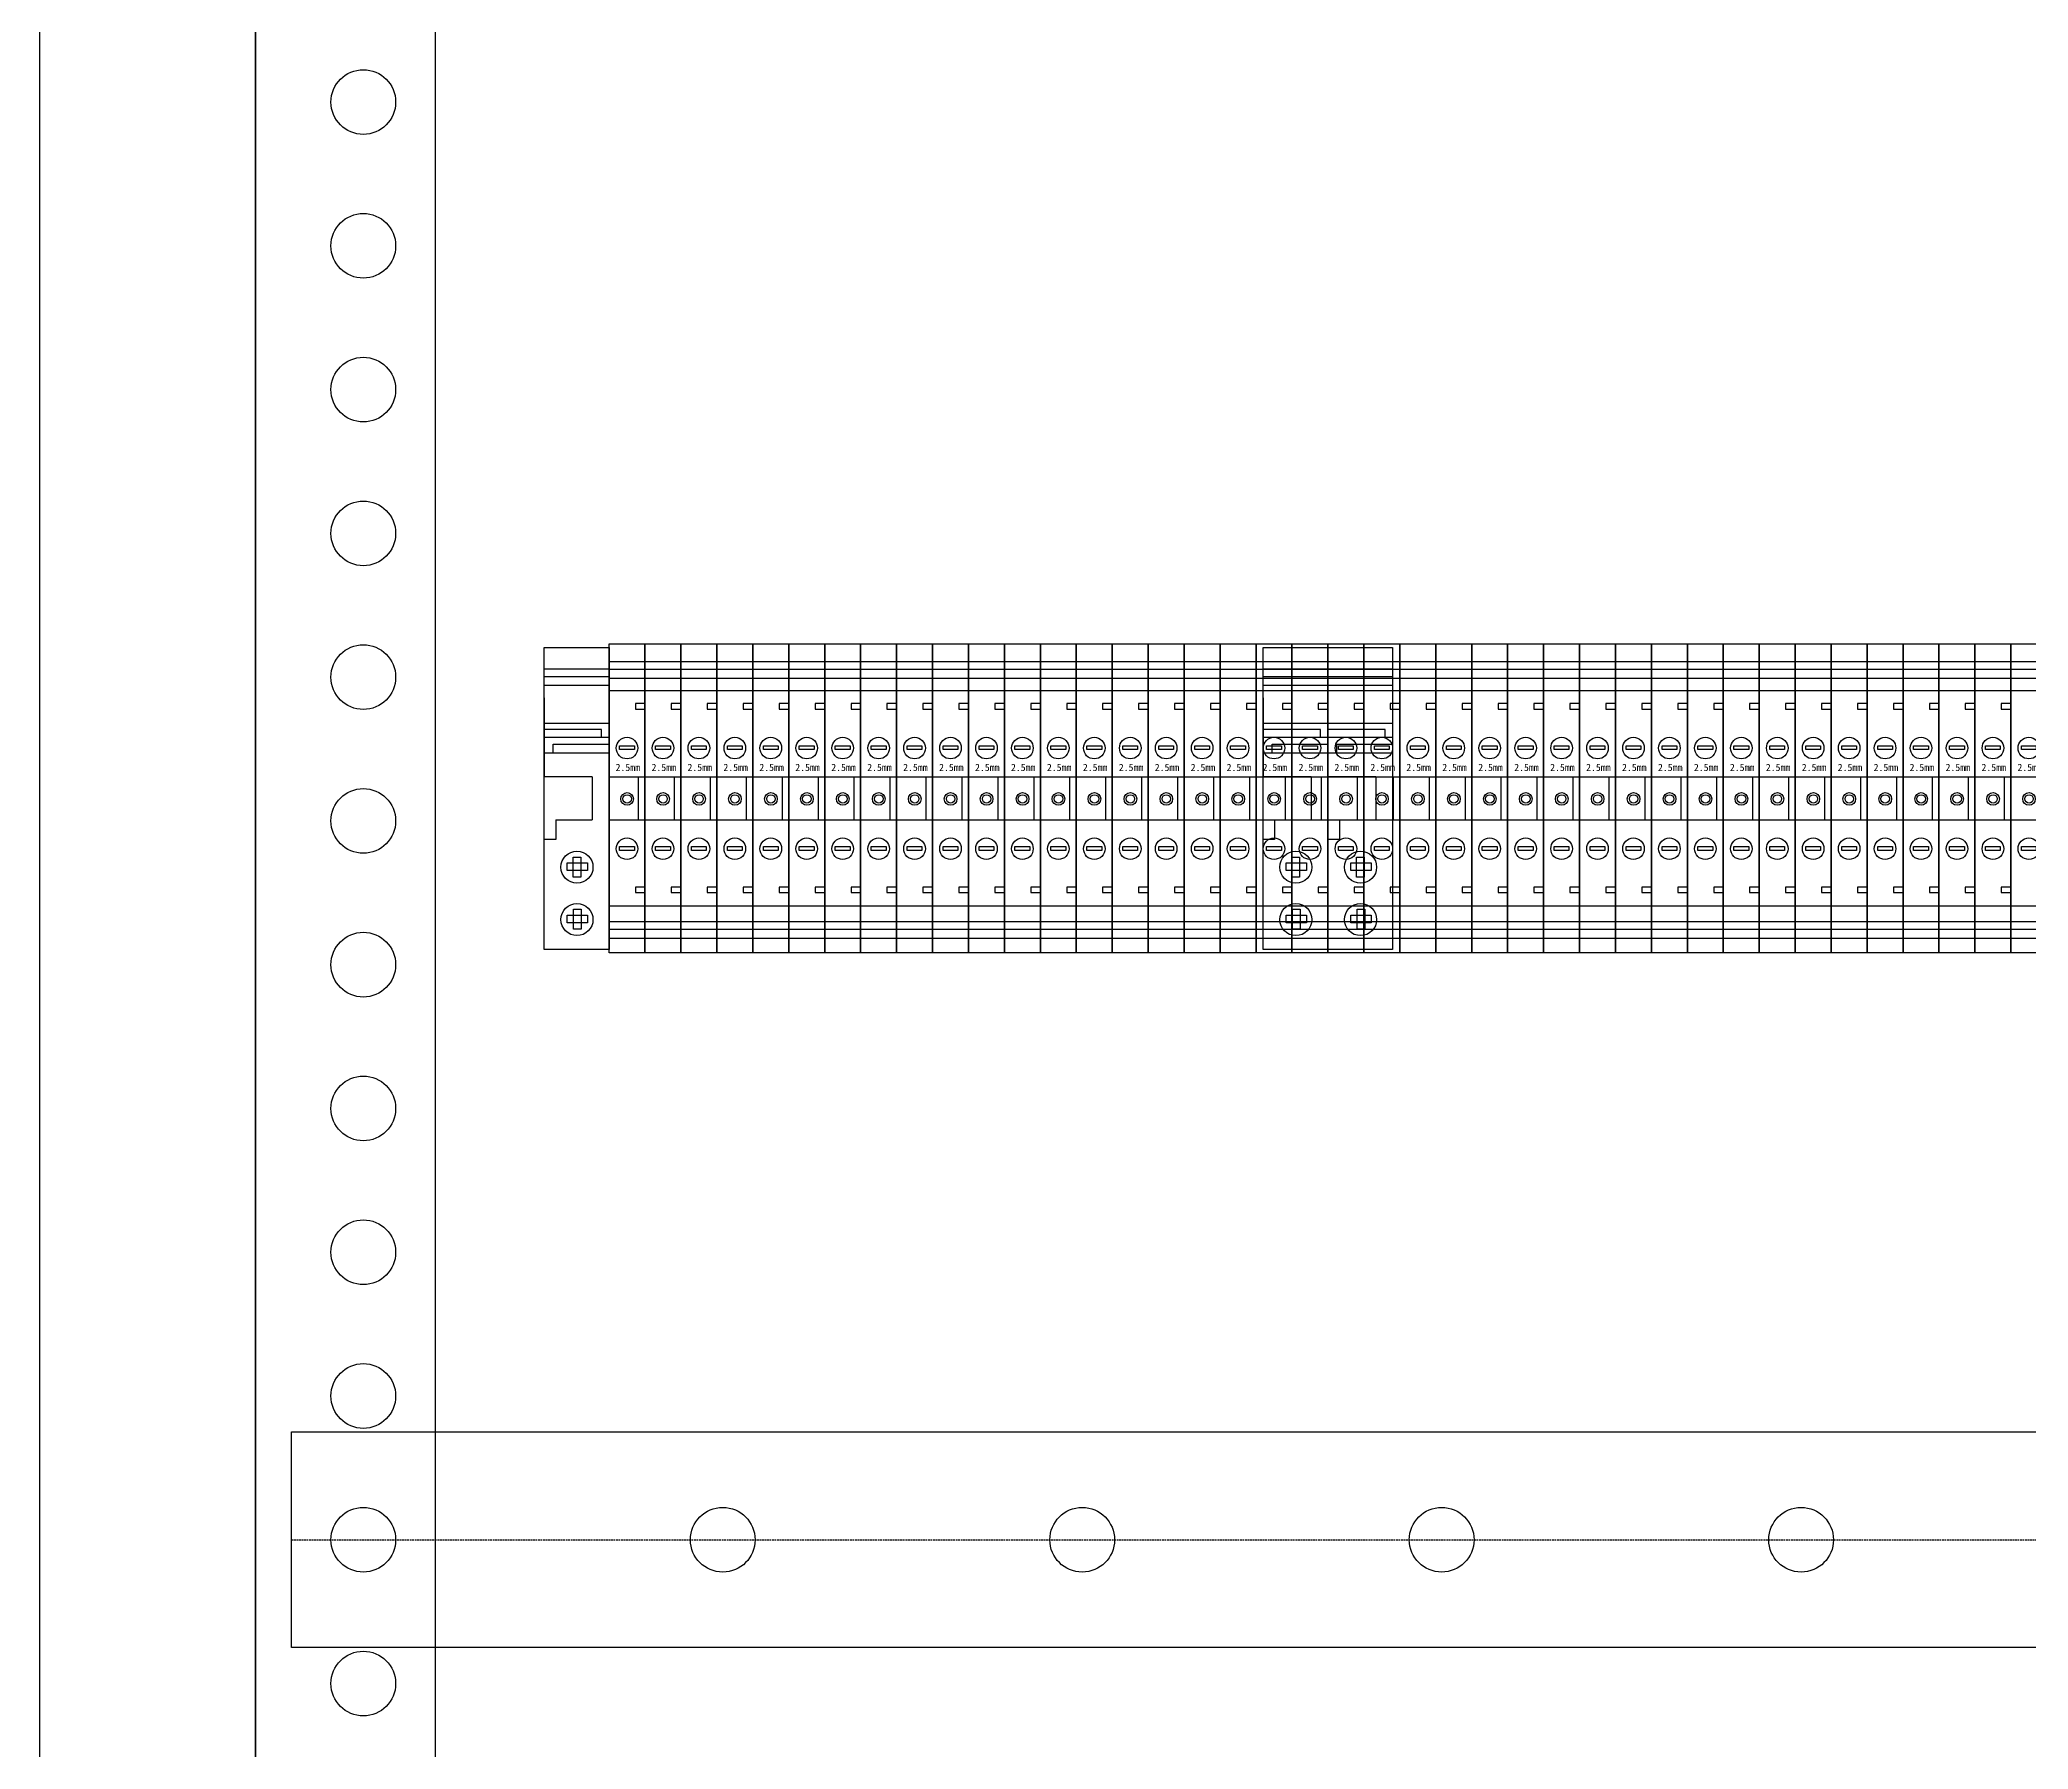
# Model space of a CAD drawing. Extents: x 1670963 to 1671827, y 397778 to 399778.
# Drawn here: x 1671027.1 to 1671303.7, y 398004 to 398241.8 of the extents above; entities that cross this region are included whole.
import ezdxf

# ---------------------------------------------------------------- set-up
doc = ezdxf.new("R2010")
doc.units = 0
doc.header["$MEASUREMENT"] = 0
doc.linetypes.add('LYJS-XX', pattern=[0.35, 0.25, -0.1])
for name, color, linetype in [('LY-JS-BJ', 7, 'Continuous'), ('LY-JS-YQJ', 7, 'Continuous'), ('布置图', 20, 'Continuous')]:
    doc.layers.add(name, color=color, linetype=linetype)
doc.layers.add('LY-二次控制图', color=7, linetype='Continuous', lineweight=18)

# ---------------------------------------------------------------- blocks, each defined once
blk = doc.blocks.new('UK-2.5 5组')
at = {"layer": 'LY-JS-YQJ'}
for p, q in [((0, 19.03), (5, 19.03)), ((0, 17.96), (5, 17.96)), ((0, 16.73), (5, 16.73)), ((5, 19.03), (10, 19.03)), ((5, 17.96), (10, 17.96)), ((5, 16.73), (10, 16.73)), ((10, 19.03), (15, 19.03)), ((10, 17.96), (15, 17.96)), ((10, 16.73), (15, 16.73)), ((15, 19.03), (20, 19.03)), ((15, 17.96), (20, 17.96)), ((15, 16.73), (20, 16.73)), ((5, 13.21), (3.66, 13.21)), ((3.66, 13.21), (3.66, 12.43)), ((3.66, 12.43), (5, 12.43)), ((5, 12.43), (5, 11.32)), ((10, 13.21), (8.66, 13.21)), ((8.66, 13.21), (8.66, 12.43)), ((8.66, 12.43), (10, 12.43)), ((10, 12.43), (10, 11.32)), ((15, 13.21), (13.66, 13.21)), ((13.66, 13.21), (13.66, 12.43)), ((13.66, 12.43), (15, 12.43)), ((15, 12.43), (15, 11.32)), ((20, 13.21), (18.66, 13.21)), ((18.66, 13.21), (18.66, 12.43)), ((18.66, 12.43), (20, 12.43)), ((0, 3), (5, 3)), ((4.07, 3), (4.07, -3)), ((5, 3), (10, 3)), ((9.07, 3), (9.07, -3)), ((10, 3), (15, 3)), ((14.07, 3), (14.07, -3)), ((15, 3), (20, 3)), ((19.07, 3), (19.07, -3)), ((0, -3), (5, -3)), ((5, -3), (10, -3)), ((10, -3), (15, -3)), ((15, -3), (20, -3)), ((5, -12.33), (3.66, -12.33)), ((3.66, -12.33), (3.66, -13.11)), ((3.66, -13.11), (5, -13.11)), ((10, -12.33), (8.66, -12.33)), ((8.66, -12.33), (8.66, -13.11)), ((8.66, -13.11), (10, -13.11)), ((15, -12.33), (13.66, -12.33)), ((13.66, -12.33), (13.66, -13.11)), ((13.66, -13.11), (15, -13.11)), ((20, -12.33), (18.66, -12.33)), ((18.66, -12.33), (18.66, -13.11)), ((18.66, -13.11), (20, -13.11)), ((0, -17.12), (5, -17.12)), ((0, -18.19), (5, -18.19)), ((5, -17.12), (10, -17.12)), ((5, -18.19), (10, -18.19)), ((10, -17.12), (15, -17.12)), ((10, -18.19), (15, -18.19)), ((15, -17.12), (20, -17.12)), ((15, -18.19), (20, -18.19)), ((0, -19.42), (5, -19.42)), ((5, -19.42), (10, -19.42)), ((10, -19.42), (15, -19.42)), ((15, -19.42), (20, -19.42))]:
    blk.add_line(p, q, dxfattribs=at)
at = {"layer": 'LY-JS-YQJ', "color": 6}
for p, q in [((20, 19.03), (25, 19.03)), ((20, 17.96), (25, 17.96)), ((20, 16.73), (25, 16.73)), ((20, 12.43), (20, 11.32)), ((25, 13.21), (23.66, 13.21)), ((23.66, 13.21), (23.66, 12.43)), ((23.66, 12.43), (25, 12.43)), ((25, 12.43), (25, 11.32)), ((20, 3), (25, 3)), ((24.07, 3), (24.07, -3)), ((20, -3), (25, -3)), ((25, -12.33), (23.66, -12.33)), ((23.66, -12.33), (23.66, -13.11)), ((23.66, -13.11), (25, -13.11)), ((20, -17.12), (25, -17.12)), ((20, -18.19), (25, -18.19)), ((20, -19.42), (25, -19.42))]:
    blk.add_line(p, q, dxfattribs=at)
at = {"layer": 'LY-JS-YQJ'}
for points in [[(0, 21.5), (5, 21.5), (5, -21.5), (0, -21.5)], [(5, 21.5), (10, 21.5), (10, -21.5), (5, -21.5)], [(10, 21.5), (15, 21.5), (15, -21.5), (10, -21.5)], [(15, 21.5), (20, 21.5), (20, -21.5), (15, -21.5)], [(0, 15), (5, 15), (5, -15), (0, -15)], [(5, 15), (10, 15), (10, -15), (5, -15)], [(10, 15), (15, 15), (15, -15), (10, -15)], [(15, 15), (20, 15), (20, -15), (15, -15)], [(1.47, 7.3), (3.53, 7.3), (3.53, 6.79), (1.47, 6.79)], [(6.47, 7.3), (8.53, 7.3), (8.53, 6.79), (6.47, 6.79)], [(11.47, 7.3), (13.53, 7.3), (13.53, 6.79), (11.47, 6.79)], [(16.47, 7.3), (18.53, 7.3), (18.53, 6.79), (16.47, 6.79)], [(1.47, -6.71), (3.53, -6.71), (3.53, -7.23), (1.47, -7.23)], [(6.47, -6.71), (8.53, -6.71), (8.53, -7.23), (6.47, -7.23)], [(11.47, -6.71), (13.53, -6.71), (13.53, -7.23), (11.47, -7.23)], [(16.47, -6.71), (18.53, -6.71), (18.53, -7.23), (16.47, -7.23)]]:
    blk.add_lwpolyline(points, close=True, dxfattribs=at)
at = {"layer": 'LY-JS-YQJ', "color": 6}
for points in [[(20, 21.5), (25, 21.5), (25, -21.5), (20, -21.5)], [(20, 15), (25, 15), (25, -15), (20, -15)], [(21.47, 7.3), (23.53, 7.3), (23.53, 6.79), (21.47, 6.79)], [(21.47, -6.71), (23.53, -6.71), (23.53, -7.23), (21.47, -7.23)]]:
    blk.add_lwpolyline(points, close=True, dxfattribs=at)
at = {"layer": 'LY-JS-YQJ'}
for centre, radius in [((2.5, 7), 1.5), ((7.5, 7), 1.5), ((12.5, 7), 1.5), ((17.5, 7), 1.5), ((2.52, -0.08), 0.879), ((2.52, -0.08), 0.879), ((2.52, -0.08), 0.59), ((7.52, -0.08), 0.879), ((7.52, -0.08), 0.879), ((7.52, -0.08), 0.59), ((12.52, -0.08), 0.879), ((12.52, -0.08), 0.879), ((12.52, -0.08), 0.59), ((17.52, -0.08), 0.879), ((17.52, -0.08), 0.879), ((17.52, -0.08), 0.59), ((2.5, -7), 1.5), ((7.5, -7), 1.5), ((12.5, -7), 1.5), ((17.5, -7), 1.5)]:
    blk.add_circle(centre, radius, dxfattribs=at)
at = {"layer": 'LY-JS-YQJ', "color": 6}
for centre, radius in [((22.5, 7), 1.5), ((22.52, -0.08), 0.879), ((22.52, -0.08), 0.879), ((22.52, -0.08), 0.59), ((22.5, -7), 1.5)]:
    blk.add_circle(centre, radius, dxfattribs=at)
at = {"layer": 'LY-JS-YQJ', "char_height": 1, "width": 2.5692, "attachment_point": 1}
for insert in [(0.91, 4.81), (5.91, 4.81), (10.91, 4.81), (15.91, 4.81)]:
    blk.add_mtext('2.5mm', dxfattribs=dict(at, insert=insert))
at = {"layer": 'LY-JS-YQJ', "color": 6, "insert": (20.91, 4.81), "char_height": 1, "width": 2.5692, "attachment_point": 1}
blk.add_mtext('2.5mm', dxfattribs=at)
blk = doc.blocks.new('端子堵头')
at = {"layer": 'LY-JS-YQJ'}
for p, q in [((0, 39.03), (9, 39.03)), ((0, 37.96), (9, 37.96)), ((0, 36.73), (9, 36.73)), ((0, 35), (0, 24)), ((9, 35), (9, 24)), ((9, 34.58), (9, 33.47)), ((0, 31.48), (9, 31.48)), ((7.97, 30.59), (0, 30.59)), ((7.97, 29.53), (7.97, 30.59)), ((0, 29.53), (9, 29.53)), ((1.25, 27.32), (1.25, 28.56)), ((1.25, 28.56), (9, 28.56)), ((0, 27.32), (9, 27.32)), ((6.66, 24), (0, 24)), ((6.66, 24), (6.66, 18)), ((1.59, 18), (1.59, 15.27)), ((1.59, 18), (6.66, 18)), ((1.59, 15.27), (0, 15.27))]:
    blk.add_line(p, q, dxfattribs=at)
for points in [[(0, 42), (9, 42), (9, 0), (0, 0)], [(3.2, 12.05), (6.01, 12.05), (6.01, 10.99), (3.2, 10.99)], [(5.06, 12.84), (5.06, 10.03), (3.99, 10.03), (3.99, 12.84)], [(5.13, 5.6), (5.13, 2.79), (4.06, 2.79), (4.06, 5.6)], [(3.2, 4.76), (6.01, 4.76), (6.01, 3.69), (3.2, 3.69)]]:
    blk.add_lwpolyline(points, close=True, dxfattribs=at)
for centre in [(4.54, 11.43), (4.54, 4.14)]:
    blk.add_circle(centre, 2.23, dxfattribs=at)
blk = doc.blocks.new('*U23')
at = {"layer": 'LY-JS-BJ', "color": 0}
blk.add_circle((0, 0), 4.5, dxfattribs=at)
blk = doc.blocks.new('*U24')
at = {"layer": 'LY-JS-BJ', "color": 0, "linetype": 'ByBlock', "lineweight": -2, "transparency": 16777216}
for p in [(0, 0), (50, 0), (100, 0), (150, 0)]:
    blk.add_blockref('*U23', p, dxfattribs=at)
blk = doc.blocks.new('A$C7E8D6A90')
at = {"layer": 'LY-JS-BJ', "color": 4, "linetype": 'LYJS-XX'}
blk.add_line((-10, 120), (720, 120), dxfattribs=at)
at = {"layer": 'LY-JS-BJ', "color": 0}
blk.add_lwpolyline([(-10, 135), (720, 135), (720, 105), (-10, 105)], close=True, dxfattribs=at)
blk.add_circle((0, 120), 4.5, dxfattribs=at)
blk.add_blockref('*U24', (50, 120), dxfattribs=at)
blk = doc.blocks.new('*U29')
at = {"layer": 'LY-JS-BJ', "color": 6}
blk.add_circle((0, 0), 4.5, dxfattribs=at)
blk = doc.blocks.new('*U30')
at = {"layer": 'LY-JS-BJ', "color": 0, "linetype": 'ByBlock', "lineweight": -2, "transparency": 16777216}
for p in [(0, -1420), (0, -1440), (0, -1460), (0, -1480), (0, -1500), (0, -1520), (0, -1540), (0, -1560), (0, -1580), (0, -1600), (0, -1620), (0, -1640)]:
    blk.add_blockref('*U29', p, dxfattribs=at)

msp = doc.modelspace()

# ---------------------------------------------------------------- linework, layer by layer
at = {"layer": 'LY-JS-BJ', "color": 6, "ltscale": 50}
msp.add_lwpolyline([(1671057.13, 399723.11), (1671057.13, 397778.11)], dxfattribs=at)
at = {"layer": 'LY-JS-BJ', "color": 6, "lineweight": -3}
msp.add_lwpolyline([(1671082.13, 399663.11), (1671082.13, 397863.11), (1671057.13, 397863.11), (1671057.13, 399663.11)], close=True, dxfattribs=at)
at = {"layer": '布置图', "ltscale": 50}
msp.add_lwpolyline([(1671027.13, 399778.11), (1671827.13, 399778.11), (1671827.13, 397778.11), (1671027.13, 397778.11)], close=True, dxfattribs=at)

# ---------------------------------------------------------------- block references
at = {"layer": 'LY-JS-BJ', "color": 6, "lineweight": -3}
for name, p in [('*U30', (1671072.13, 399653.11)), ('A$C7E8D6A90', (1671072.13, 397913.11))]:
    msp.add_blockref(name, p, dxfattribs=at)
at = {"layer": 'LY-二次控制图', "lineweight": -3}
for name, p in [('端子堵头', (1671097.31, 398115.24)), ('UK-2.5 5组', (1671106.31, 398136.24)), ('UK-2.5 5组', (1671131.31, 398136.24)), ('UK-2.5 5组', (1671156.31, 398136.24)), ('UK-2.5 5组', (1671181.31, 398136.24)), ('端子堵头', (1671197.31, 398115.24)), ('UK-2.5 5组', (1671206.31, 398136.24)), ('端子堵头', (1671206.31, 398115.24)), ('UK-2.5 5组', (1671231.31, 398136.24)), ('UK-2.5 5组', (1671256.31, 398136.24)), ('UK-2.5 5组', (1671281.31, 398136.24))]:
    msp.add_blockref(name, p, dxfattribs=at)

doc.saveas('drawing.dxf')
